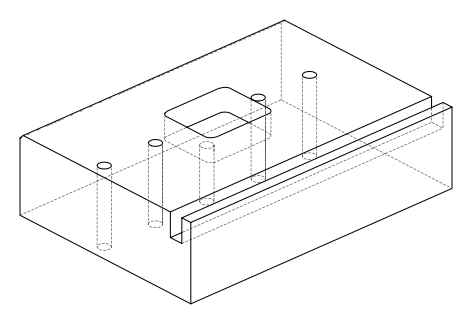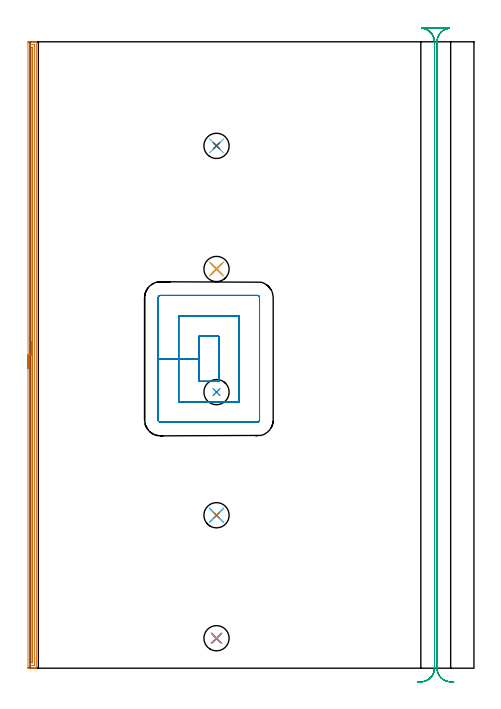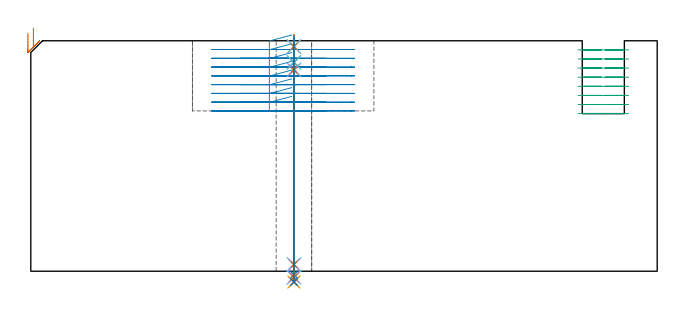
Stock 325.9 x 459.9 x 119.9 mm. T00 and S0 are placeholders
(PLAN: 20 operations, 15 tool changes, 44.3 min)
(1 AREA_MILL | FG_CHAMFER_SURFACE | UGT0205_001 | 11.19 min | 8556 mm3)
(2 MILL_RECTANGULAR_POCKET | POCKET_RECTANGULAR_STRAIGHT | UGT0201_094 | Follow Part, ap 5, ae 75% | 11.74 min | 385475 mm3)
(3 MILL_RECTANGULAR_SLOT | SLOT_RECTANGULAR | UGT0201_094 | Follow Part, ap 5, ae 75% | 16.22 min | 381718 mm3)
(4 SPOT_DRILL | STEP1HOLE | NXT0321_9005460120000 | 0.05 min | 212 mm3)
(5 SPOT_DRILL_1 | STEP1HOLE_1 | NXT0321_9005460120000 | 0.05 min | 144 mm3)
(6 SPOT_DRILL_2 | STEP1HOLE_3 | NXT0321_9005460120000 | 0.05 min | 201 mm3)
(7 SPOT_DRILL_3 | STEP1HOLE_4 | NXT0321_9005460120000 | 0.05 min | 181 mm3)
(8 DRILL_BLIND_HOLE_INTO_CENTER | STEP1HOLE | NXT0301_046 | 0.05 min | 364 mm3)
(9 GUN_DRILL_THROUGH_HOLE | STEP1HOLE | UGT0307_003 | 0.58 min | 4155 mm3)
(10 SPADE_DRILL_TO_ENLARGE_THROUGH_HOLE | STEP1HOLE | UGT0306_009 | 0.51 min | 27476 mm3)
(11 DRILL_BLIND_HOLE_INTO_CENTER_1 | STEP1HOLE_1 | NXT0301_046 | 0.05 min | 362 mm3)
(12 GUN_DRILL_THROUGH_HOLE_1 | STEP1HOLE_1 | UGT0307_003 | 0.58 min | 4199 mm3)
(13 SPADE_DRILL_TO_ENLARGE_THROUGH_HOLE_1 | STEP1HOLE_1 | UGT0306_009 | 0.51 min | 27406 mm3)
(14 INDEXABLE_INSERT_DRILL_THROUGH_HOLE_FROM_SOLID | STEP1HOLE_2 | NXT0302_008 | 0.36 min | 22385 mm3)
(15 DRILL_BLIND_HOLE_INTO_CENTER_2 | STEP1HOLE_3 | NXT0301_046 | 0.05 min | 372 mm3)
(16 GUN_DRILL_THROUGH_HOLE_2 | STEP1HOLE_3 | UGT0307_003 | 0.58 min | 4140 mm3)
(17 SPADE_DRILL_TO_ENLARGE_THROUGH_HOLE_2 | STEP1HOLE_3 | UGT0306_009 | 0.51 min | 27473 mm3)
(18 DRILL_BLIND_HOLE_INTO_CENTER_3 | STEP1HOLE_4 | NXT0301_046 | 0.05 min | 363 mm3)
(19 GUN_DRILL_THROUGH_HOLE_3 | STEP1HOLE_4 | UGT0307_003 | 0.58 min | 4128 mm3)
(20 SPADE_DRILL_TO_ENLARGE_THROUGH_HOLE_3 | STEP1HOLE_4 | UGT0306_009 | 0.51 min | 27510 mm3)
(TOOL UGT0205_001 | Chamfer Mill 20 x 3 x 45 deg. | D20 FL50 Z2)
(TOOL UGT0201_094 | End mill 20 mm | D20 FL38 Z4)
(TOOL NXT0321_9005460120000 | NC Spot Drill, 142deg, 12mm, Carbide, Uncoated | D12 PA142 FL30 Z2)
(TOOL NXT0301_046 | Carbide Drill 7.5mm [860.1-0750-038A1-MM 2214] | D7.5 PA140 FL53 Z2)
(TOOL UGT0307_003 | Gun Drill 7 mm | D7 PA130 FL24 Z1)
(TOOL UGT0306_009 | Spade Drill 18.5mm | D18.5 PA132 FL10 Z2)
(TOOL NXT0302_008 | Index. Insert Drill 18.5mm [880-D1850L25-05] | D18.5 PA176 FL93 Z2)
(OP 1 AREA_MILL)
G17 G21 G94 G90
T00 M6
G54
G17 G0 G90 X-1.5 Y219.95 S1061 M3
G43 Z129.9 H0
Z123.8
G94 G1 Y219.988 Z122.928 F250.
Y220.102 Z122.064
Y220.291 Z121.212
Y220.553 Z120.38
Y220.887 Z119.574
Y221.29 Z118.8
Y221.759 Z118.064
Y222.29 Z117.372
Y222.879 Z116.729
Y223.522 Z116.14
Y224.214 Z115.608
Y224.95 Z115.14
Y225.724 Z114.737
Y226.53 Z114.403
Y227.362 Z114.141
Y228.214 Z113.952
Y229.078 Z113.838
Y229.95 Z113.8
X-1.499 Y459.272 Z113.801
X-1.496 Y459.689 Z113.802
X-1.492 Y459.89 Z113.805
X-1.086 Y459.9 Z114.21
X1.55 Z116.845
X2.952 Z118.249
X3.308 Z118.602
X4.018 Z119.317
X4.266 Z119.565
X4.435 Y459.898 Z119.727
X4.597 Y459.89 Z119.889
X4.6 Y459.719 Z119.9
Y0.181
X4.598 Y0.01 Z119.889
X4.435 Y0.002 Z119.727
X4.265 Y0. Z119.565
X4.018 Z119.318
X3.308 Z118.602
X2.074 Z117.37
X1.55 Z116.845
X0.933 Z116.228
X-1.086 Y0.001 Z114.21
X-1.311 Y0.004 Z113.985
X-1.492 Y0.01 Z113.805
X-1.496 Y0.211 Z113.802
X-1.499 Y0.628 Z113.801
X-1.5 Y229.95 Z113.8
X-0.086 Z115.214
X-0.085 Y457.484 Z115.215
X-0.081 Y457.868 Z115.219
X-0.08 Y457.885 Z115.22
X-0.054 Y457.89 Z115.246
X0.017 Y457.896 Z115.317
X0.126 Y457.899 Z115.426
X2.899 Y457.9 Z118.199
X3.104 Y457.898 Z118.404
X3.139 Y457.895 Z118.439
X3.171 Y457.891 Z118.471
X3.179 Y457.848 Z118.479
X3.184 Y457.61 Z118.484
X3.185 Y457.484 Z118.485
X3.186 Y456.714 Z118.486
X3.185 Y2.416 Z118.485
X3.181 Y2.032 Z118.481
X3.179 Y2.015 Z118.479
X3.154 Y2.01 Z118.454
X3.083 Y2.004 Z118.383
X2.974 Y2.001 Z118.274
X0.201 Y2. Z115.501
X-0.004 Y2.002 Z115.296
X-0.039 Y2.005 Z115.261
X-0.071 Y2.009 Z115.229
X-0.079 Y2.052 Z115.221
X-0.084 Y2.29 Z115.216
X-0.085 Y2.416 Z115.215
X-0.086 Y3.186 Z115.214
Y229.95
X1.328 Z116.628
X1.329 Y455.696 Z116.629
X1.33 Y455.809 Z116.63
X1.333 Y455.864 Z116.633
X1.335 Y455.885 Z116.635
X1.357 Y455.892 Z116.657
X1.55 Y455.893 Z116.85
X1.749 Y455.89 Z117.049
X1.765 Y455.886 Z117.065
X1.767 Y455.87 Z117.067
X1.77 Y455.831 Z117.07
X1.771 Y455.771 Z117.071
Y455.696
Y4.204
X1.769 Y4.091 Z117.069
X1.767 Y4.036 Z117.067
X1.765 Y4.015 Z117.065
X1.743 Y4.008 Z117.043
X1.55 Y4.007 Z116.85
X1.351 Y4.01 Z116.651
X1.335 Y4.014 Z116.635
X1.333 Y4.03 Z116.633
X1.33 Y4.069 Z116.63
X1.329 Y4.129 Z116.629
Y4.204
X1.328 Y229.95 Z116.628
Y230.822 Z116.666
Y231.687 Z116.78
Y232.538 Z116.969
Y233.37 Z117.232
Y234.176 Z117.565
Y234.95 Z117.968
Y235.686 Z118.437
Y236.378 Z118.968
Y237.021 Z119.557
Y237.61 Z120.201
Y238.142 Z120.893
Y238.61 Z121.628
Y239.013 Z122.402
Y239.347 Z123.208
Y239.609 Z124.04
Y239.798 Z124.892
Y239.912 Z125.757
Y239.95 Z126.628
G0 Z129.9
M5
M2
(OP 2 MILL_RECTANGULAR_POCKET)
G17 G21 G94 G90
T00 M6
G54
G17 G0 G90 X135.774 Y243.7 S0 M3
G43 Z129.9 H0
Z122.9
G94 G1 X124.1 Z119.772 F250.
Y227.15 Z115.337
Y210.6 F500.
X138.5
Y243.7
X124.1
Y227.15
X109.1
Y195.6
X153.5
Y258.7
X109.1
Y227.15
X94.1
Y182.3
G3 X95.8 Y180.6 R1.7
G1 X166.8
G3 X168.5 Y182.3 R1.7
G1 Y272.
G3 X166.8 Y273.7 R1.7
G1 X95.8
G3 X94.1 Y272. R1.7
G1 Y227.15
Y226.15
G0 X135.774 Y243.7 Z118.337
G1 X124.1 Z115.209 F250.
Y227.15 Z110.775
Y210.6 F500.
X138.5
Y243.7
X124.1
Y227.15
X109.1
Y195.6
X153.5
Y258.7
X109.1
Y227.15
X94.1
Y182.3
G3 X95.8 Y180.6 R1.7
G1 X166.8
G3 X168.5 Y182.3 R1.7
G1 Y272.
G3 X166.8 Y273.7 R1.7
G1 X95.8
G3 X94.1 Y272. R1.7
G1 Y227.15
Y226.15
G0 X135.774 Y243.7 Z113.775
G1 X124.1 Z110.647 F250.
Y227.15 Z106.212
Y210.6 F500.
X138.5
Y243.7
X124.1
Y227.15
X109.1
Y195.6
X153.5
Y258.7
X109.1
Y227.15
X94.1
Y182.3
G3 X95.8 Y180.6 R1.7
G1 X166.8
G3 X168.5 Y182.3 R1.7
G1 Y272.
G3 X166.8 Y273.7 R1.7
G1 X95.8
G3 X94.1 Y272. R1.7
G1 Y227.15
Y226.15
G0 X135.774 Y243.7 Z109.212
G1 X124.1 Z106.085 F250.
Y227.15 Z101.65
Y210.6 F500.
X138.5
Y243.7
X124.1
Y227.15
X109.1
Y195.6
X153.5
Y258.7
X109.1
Y227.15
X94.1
Y182.3
G3 X95.8 Y180.6 R1.7
G1 X166.8
G3 X168.5 Y182.3 R1.7
G1 Y272.
G3 X166.8 Y273.7 R1.7
G1 X95.8
G3 X94.1 Y272. R1.7
G1 Y227.15
Y226.15
G0 X135.774 Y243.7 Z104.65
G1 X124.1 Z101.522 F250.
Y227.15 Z97.087
Y210.6 F500.
X138.5
Y243.7
X124.1
Y227.15
X109.1
Y195.6
X153.5
Y258.7
X109.1
Y227.15
X94.1
Y182.3
G3 X95.8 Y180.6 R1.7
G1 X166.8
G3 X168.5 Y182.3 R1.7
G1 Y272.
G3 X166.8 Y273.7 R1.7
G1 X95.8
G3 X94.1 Y272. R1.7
G1 Y227.15
Y226.15
G0 X135.774 Y243.7 Z100.087
G1 X124.1 Z96.96 F250.
Y227.15 Z92.525
Y210.6 F500.
X138.5
Y243.7
X124.1
Y227.15
X109.1
Y195.6
X153.5
Y258.7
X109.1
Y227.15
X94.1
Y182.3
G3 X95.8 Y180.6 R1.7
G1 X166.8
G3 X168.5 Y182.3 R1.7
G1 Y272.
G3 X166.8 Y273.7 R1.7
G1 X95.8
G3 X94.1 Y272. R1.7
G1 Y227.15
Y226.15
G0 X135.774 Y243.7 Z95.525
G1 X124.1 Z92.397 F250.
Y227.15 Z87.962
Y210.6 F500.
X138.5
Y243.7
X124.1
Y227.15
X109.1
Y195.6
X153.5
Y258.7
X109.1
Y227.15
X94.1
Y182.3
G3 X95.8 Y180.6 R1.7
G1 X166.8
G3 X168.5 Y182.3 R1.7
G1 Y272.
G3 X166.8 Y273.7 R1.7
G1 X95.8
G3 X94.1 Y272. R1.7
G1 Y227.15
Y226.15
G0 X135.774 Y243.7 Z90.962
G1 X124.1 Z87.835 F250.
Y227.15 Z83.4
Y210.6 F500.
X138.5
Y243.7
X124.1
Y227.15
X109.1
Y195.6
X153.5
Y258.7
X109.1
Y227.15
X94.1
Y182.3
G3 X95.8 Y180.6 R1.7
G1 X166.8
G3 X168.5 Y182.3 R1.7
G1 Y272.
G3 X166.8 Y273.7 R1.7
G1 X95.8
G3 X94.1 Y272. R1.7
G1 Y227.15
Y226.15
G0 Z129.9
M5
M2
(OP 3 MILL_RECTANGULAR_SLOT)
G17 G21 G94 G90
T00 M6
G54
G17 G0 G90 X311.017 Y-10.202 S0 M3
G43 Z129.9 H0
Z115.162
G94 G1 X308.026 Y-9.97 F250.
G2 X298.8 Y0. R10. F500.
G1 Y459.9
G2 X308.026 Y469.87 R10.
G1 Y469.9
X287.674
Y469.87
G2 X296.9 Y459.9 R10.
G1 Y0.
G2 X287.674 Y-9.97 R10.
G1 X284.683 Y-10.202 F250.
G0 X311.017 Z110.425
G1 X308.026 Y-9.97
G2 X298.8 Y0. R10. F500.
G1 Y459.9
G2 X308.026 Y469.87 R10.
G1 Y469.9
X287.674
Y469.87
G2 X296.9 Y459.9 R10.
G1 Y0.
G2 X287.674 Y-9.97 R10.
G1 X284.683 Y-10.202 F250.
G0 X311.017 Z105.687
G1 X308.026 Y-9.97
G2 X298.8 Y0. R10. F500.
G1 Y459.9
G2 X308.026 Y469.87 R10.
G1 Y469.9
X287.674
Y469.87
G2 X296.9 Y459.9 R10.
G1 Y0.
G2 X287.674 Y-9.97 R10.
G1 X284.683 Y-10.202 F250.
G0 X311.017 Z100.95
G1 X308.026 Y-9.97
G2 X298.8 Y0. R10. F500.
G1 Y459.9
G2 X308.026 Y469.87 R10.
G1 Y469.9
X287.674
Y469.87
G2 X296.9 Y459.9 R10.
G1 Y0.
G2 X287.674 Y-9.97 R10.
G1 X284.683 Y-10.202 F250.
G0 X311.017 Z96.212
G1 X308.026 Y-9.97
G2 X298.8 Y0. R10. F500.
G1 Y459.9
G2 X308.026 Y469.87 R10.
G1 Y469.9
X287.674
Y469.87
G2 X296.9 Y459.9 R10.
G1 Y0.
G2 X287.674 Y-9.97 R10.
G1 X284.683 Y-10.202 F250.
G0 X311.017 Z91.475
G1 X308.026 Y-9.97
G2 X298.8 Y0. R10. F500.
G1 Y459.9
G2 X308.026 Y469.87 R10.
G1 Y469.9
X287.674
Y469.87
G2 X296.9 Y459.9 R10.
G1 Y0.
G2 X287.674 Y-9.97 R10.
G1 X284.683 Y-10.202 F250.
G0 X311.017 Z86.737
G1 X308.026 Y-9.97
G2 X298.8 Y0. R10. F500.
G1 Y459.9
G2 X308.026 Y469.87 R10.
G1 Y469.9
X287.674
Y469.87
G2 X296.9 Y459.9 R10.
G1 Y0.
G2 X287.674 Y-9.97 R10.
G1 X284.683 Y-10.202 F250.
G0 X311.017 Z82.
G1 X308.026 Y-9.97
G2 X298.8 Y0. R10. F500.
G1 Y459.9
G2 X308.026 Y469.87 R10.
G1 Y469.9
X287.674
Y469.87
G2 X296.9 Y459.9 R10.
G1 Y0.
G2 X287.674 Y-9.97 R10.
G1 X284.683 Y-10.202 F250.
G0 Z129.9
M5
M2
(OP 4 SPOT_DRILL)
G17 G21 G94 G90
T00 M6
G54
G17 G0 G90 X136.9 Y22. S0 M3
G43 Z129.9 H0
G94 G81 G98 Z116.9 F250. R122.9
G80
M5
M2
(OP 5 SPOT_DRILL_1)
G17 G21 G94 G90
T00 M6
G54
G17 G0 G90 X136.9 Y112.3 S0 M3
G43 Z129.9 H0
G94 G81 G98 Z116.9 F250. R122.9
G80
M5
M2
(OP 6 SPOT_DRILL_2)
G17 G21 G94 G90
T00 M6
G54
G17 G0 G90 X136.9 Y293.1 S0 M3
G43 Z129.9 H0
G94 G81 G98 Z116.9 F250. R122.9
G80
M5
M2
(OP 7 SPOT_DRILL_3)
G17 G21 G94 G90
T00 M6
G54
G17 G0 G90 X136.9 Y383.5 S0 M3
G43 Z129.9 H0
G94 G81 G98 Z116.9 F250. R122.9
G80
M5
M2
(OP 8 DRILL_BLIND_HOLE_INTO_CENTER)
G17 G21 G94 G90
T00 M6
G54
G17 G0 G90 X136.9 Y22. S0 M3
G43 Z129.9 H1
G94 G81 G98 Z108.65 F250. R121.9
G80
M5
M2
(OP 9 GUN_DRILL_THROUGH_HOLE)
G17 G21 G94 G90
T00 M6
G54
G17 G0 G90 X136.9 Y22. M8
G43 Z129.9 H0
Z119.741
S716 M3
G94 G1 Z104.792 F125. M26
G4 X.084
Z3.5 F250.
G4 X.084
Z-3.132 F125.
G4 X.084
M5
M9
G0 Z119.741
Z129.9
M2
(OP 10 SPADE_DRILL_TO_ENLARGE_THROUGH_HOLE)
G17 G21 G94 G90
T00 M6
G54
G17 G0 G90 X136.9 Y22. S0 M3
G43 Z129.9 H0
G94 G73 G98 Z-5.618 F250. Q17.931 R121.9
G80
M5
M2
(OP 11 DRILL_BLIND_HOLE_INTO_CENTER_1)
G17 G21 G94 G90
T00 M6
G54
G17 G0 G90 X136.9 Y112.3 S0 M3
G43 Z129.9 H1
G94 G81 G98 Z108.65 F250. R121.9
G80
M5
M2
(OP 12 GUN_DRILL_THROUGH_HOLE_1)
G17 G21 G94 G90
T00 M6
G54
G17 G0 G90 X136.9 Y112.3 M8
G43 Z129.9 H0
Z119.741
S716 M3
G94 G1 Z104.792 F125. M26
G4 X.084
Z3.5 F250.
G4 X.084
Z-3.132 F125.
G4 X.084
M5
M9
G0 Z119.741
Z129.9
M2
(OP 13 SPADE_DRILL_TO_ENLARGE_THROUGH_HOLE_1)
G17 G21 G94 G90
T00 M6
G54
G17 G0 G90 X136.9 Y112.3 S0 M3
G43 Z129.9 H0
G94 G73 G98 Z-5.618 F250. Q17.931 R121.9
G80
M5
M2
(OP 14 INDEXABLE_INSERT_DRILL_THROUGH_HOLE_FROM_SOLID)
G17 G21 G94 G90
T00 M6
G54
G17 G0 G90 X136.9 Y202.7 S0 M3
G43 Z129.9 H1
G94 G81 G98 Z-1.823 F250. R85.4
G80
M5
M2
(OP 15 DRILL_BLIND_HOLE_INTO_CENTER_2)
G17 G21 G94 G90
T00 M6
G54
G17 G0 G90 X136.9 Y293.1 S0 M3
G43 Z129.9 H1
G94 G81 G98 Z108.65 F250. R121.9
G80
M5
M2
(OP 16 GUN_DRILL_THROUGH_HOLE_2)
G17 G21 G94 G90
T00 M6
G54
G17 G0 G90 X136.9 Y293.1 M8
G43 Z129.9 H0
Z119.741
S716 M3
G94 G1 Z104.792 F125. M26
G4 X.084
Z3.5 F250.
G4 X.084
Z-3.132 F125.
G4 X.084
M5
M9
G0 Z119.741
Z129.9
M2
(OP 17 SPADE_DRILL_TO_ENLARGE_THROUGH_HOLE_2)
G17 G21 G94 G90
T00 M6
G54
G17 G0 G90 X136.9 Y293.1 S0 M3
G43 Z129.9 H0
G94 G73 G98 Z-5.618 F250. Q17.931 R121.9
G80
M5
M2
(OP 18 DRILL_BLIND_HOLE_INTO_CENTER_3)
G17 G21 G94 G90
T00 M6
G54
G17 G0 G90 X136.9 Y383.5 S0 M3
G43 Z129.9 H1
G94 G81 G98 Z108.65 F250. R121.9
G80
M5
M2
(OP 19 GUN_DRILL_THROUGH_HOLE_3)
G17 G21 G94 G90
T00 M6
G54
G17 G0 G90 X136.9 Y383.5 M8
G43 Z129.9 H0
Z119.741
S716 M3
G94 G1 Z104.792 F125. M26
G4 X.084
Z3.5 F250.
G4 X.084
Z-3.132 F125.
G4 X.084
M5
M9
G0 Z119.741
Z129.9
M2
(OP 20 SPADE_DRILL_TO_ENLARGE_THROUGH_HOLE_3)
G17 G21 G94 G90
T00 M6
G54
G17 G0 G90 X136.9 Y383.5 S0 M3
G43 Z129.9 H0
G94 G73 G98 Z-5.618 F250. Q17.931 R121.9
G80
M5
M2
